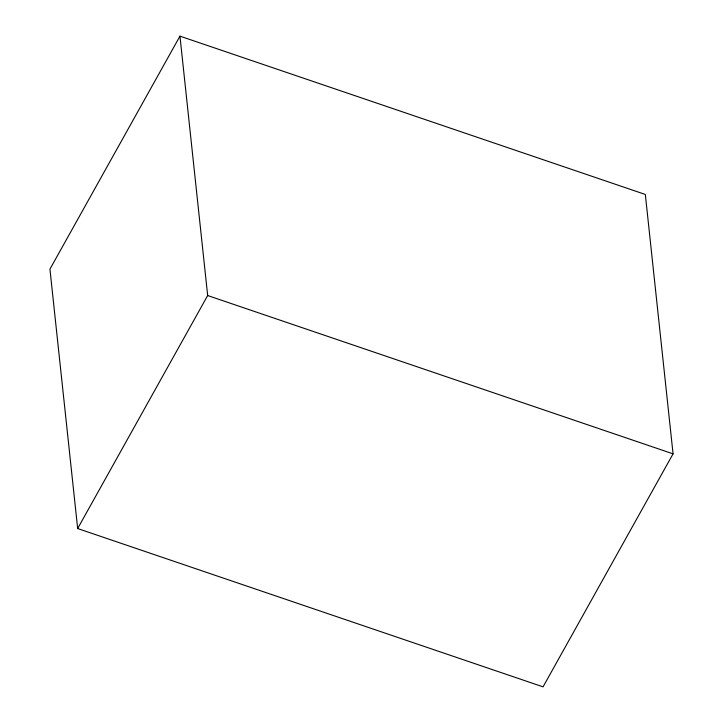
<?xml version="1.0" encoding="UTF-8"?>
<svg xmlns="http://www.w3.org/2000/svg" width="723" height="723" viewBox="0 0 723 723"><rect width="100%" height="100%" fill="white"/><g stroke="black" fill="none" stroke-linecap="round" stroke-linejoin="round"><path stroke-width="1.08" d="M179.955 36.15L49.941 269.155L77.668 528.54L543.045 686.85L673.059 453.845L645.332 194.46L179.955 36.15L207.673 295.535L77.668 528.54M207.673 295.535L673.059 453.845"/></g></svg>
